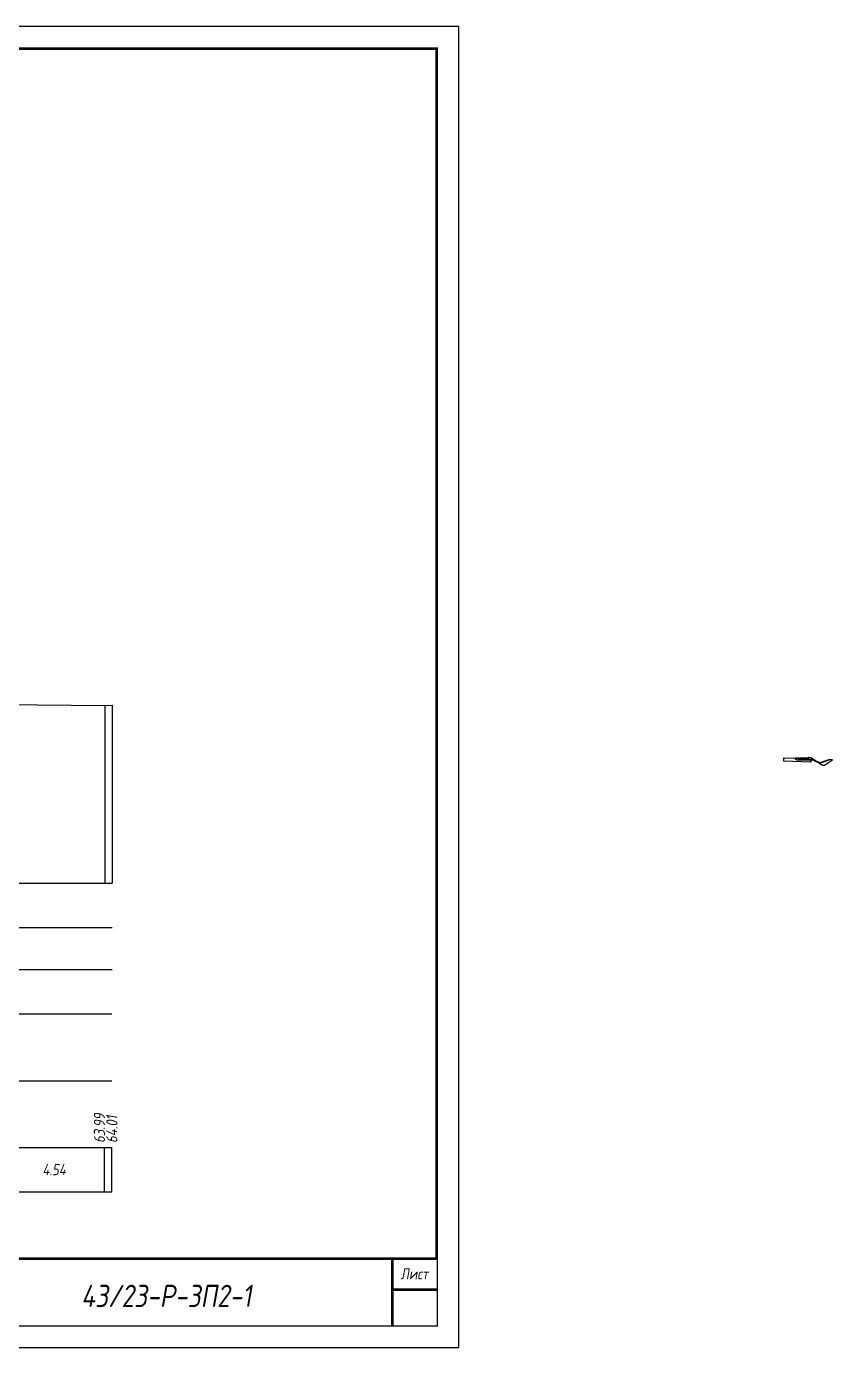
# Model space of a CAD drawing. Extents: x -717 to 1451, y -133302 to 233.
# Drawn here: x 292.7 to 474, y -130846.4 to -130549.4 of the extents above; entities that cross this region are included whole.
import ezdxf
from ezdxf.enums import TextEntityAlignment as Align

# ---------------------------------------------------------------- set-up
doc = ezdxf.new("R2010")
doc.units = 0
for name, color, linetype in [('Зарамочное оформление', 7, 'Continuous'), ('Код_510', 7, 'Continuous'), ('Объём_2650', 7, 'Continuous'), ('Таблица', 7, 'Continuous'), ('Черный поперечник', 3, 'Continuous')]:
    doc.layers.add(name, color=color, linetype=linetype)
for name, color, linetype, true_color in [('Контур_2570', 7, 'Continuous', 0x80ff00), ('Объём_2563', 7, 'Continuous', 0xff8000), ('Объём_2570', 7, 'Continuous', 0x80ff00), ('Объём_2600', 7, 'Continuous', 0x808000)]:
    doc.layers.add(name, color=color, linetype=linetype, true_color=true_color)
doc.styles.add('М', font='romand.shx', dxfattribs={"width": 0.8, "oblique": 10, "height": 2.5})

msp = doc.modelspace()

# ---------------------------------------------------------------- linework, layer by layer
at = {"flags": 128}
msp.add_lwpolyline([(-30.054, -130846.421), (389.946, -130846.421), (389.946, -130549.421), (-30.054, -130549.421)], close=True, dxfattribs=at)
at = {"const_width": 0.6, "flags": 128}
msp.add_lwpolyline([(-10.054, -130841.421), (384.946, -130841.421), (384.946, -130554.421), (-10.054, -130554.421)], close=True, dxfattribs=at)
at = {"color": 2}
msp.add_lwpolyline([(470.883, -130714.953), (471.749, -130715.53), (472.149, -130715.53), (473.976, -130714.312), (472.951, -130714.299), (472.951, -130714.449), (471.664, -130714.875), (471.088, -130715.039), (470.883, -130714.953)], dxfattribs=at)
at = {"layer": 'Код_510'}
for p, q in [((310.246, -130811.421), (310.246, -130801.421)), ((311.875, -130811.421), (311.875, -130801.421))]:
    msp.add_line(p, q, dxfattribs=at)
at = {"layer": 'Контур_2570', "flags": 128}
msp.add_lwpolyline([(287.614, -130701.892), (310.3, -130702.107), (311.93, -130702.009)], dxfattribs=at)
at = {"layer": 'Объём_2563', "color": 250, "flags": 128}
msp.add_lwpolyline([(466.042, -130714.366), (465.858, -130714.182), (465.558, -130714.176), (465.558, -130714.146), (465.838, -130714.146), (465.838, -130713.946), (465.738, -130713.946), (465.738, -130713.783), (466.302, -130713.809), (466.302, -130713.933), (466.582, -130713.933), (466.582, -130713.825), (468.381, -130713.861), (468.381, -130713.974), (468.661, -130713.974), (468.661, -130713.774), (468.561, -130713.774), (468.561, -130713.674), (469.058, -130713.736), (470.125, -130714.447), (466.042, -130714.366), (466.042, -130714.366)], dxfattribs=at)
at = {"layer": 'Объём_2570', "flags": 128}
msp.add_lwpolyline([(472.951, -130714.449), (471.664, -130714.875), (471.088, -130715.039), (469.825, -130714.507), (469.566, -130714.326), (468.175, -130714.322), (467.889, -130714.288), (466.897, -130714.134), (466.145, -130714.048), (466.145, -130713.898), (466.897, -130713.984), (467.889, -130714.138), (468.175, -130714.172), (469.566, -130714.176), (469.825, -130714.357), (471.088, -130714.889), (471.664, -130714.725), (472.951, -130714.299), (472.951, -130714.449), (472.951, -130714.449)], dxfattribs=at)
at = {"layer": 'Объём_2600', "flags": 128}
msp.add_lwpolyline([(470.616, -130714.84), (470.719, -130714.843), (470.883, -130714.953), (470.616, -130714.84), (470.616, -130714.84)], dxfattribs=at)
at = {"layer": 'Объём_2650', "color": 6, "flags": 128}
msp.add_lwpolyline([(469.058, -130714.324), (469.058, -130714.793), (463.01, -130714.612), (463.01, -130713.841), (465.24, -130713.893), (466.145, -130713.898), (466.145, -130714.048), (466.897, -130714.134), (467.889, -130714.288), (468.175, -130714.322), (469.058, -130714.324), (469.058, -130714.324)], dxfattribs=at)
at = {"layer": 'Таблица'}
for p, q in [((80, -130742), (311.93, -130742)), ((80, -130752), (311.93, -130752)), ((80, -130761.421), (311.93, -130761.421)), ((79.946, -130771.421), (311.875, -130771.421)), ((79.946, -130786.421), (311.875, -130786.421)), ((79.946, -130801.421), (311.875, -130801.421)), ((79.946, -130811.421), (311.875, -130811.421))]:
    msp.add_line(p, q, dxfattribs=at)
at = {"layer": 'Черный поперечник', "color": 7}
for p, q in [((310.3, -130702.107), (310.3, -130742)), ((311.93, -130702.009), (311.93, -130742))]:
    msp.add_line(p, q, dxfattribs=at)
at = {"layer": 'Черный поперечник', "flags": 128}
msp.add_lwpolyline([(287.614, -130701.892), (310.3, -130702.107), (311.93, -130702.009)], dxfattribs=at)

# ---------------------------------------------------------------- texts
at = {"linetype": 'Continuous', "style": 'М', "oblique": 10, "width": 0.8}
msp.add_text('427', height=2.5, dxfattribs=at).set_placement((380.312, -130837.509), align=Align.MIDDLE)
at = {"layer": 'Код_510', "style": 'М', "oblique": 10, "width": 0.8}
for s, p in [('63.99', (309.076, -130800.421)), ('64.01', (311.875, -130800.421))]:
    msp.add_text(s, height=2.5, rotation=90, dxfattribs=at).set_placement(p, align=Align.MIDDLE_LEFT)
msp.add_text('4.54', height=2.5, dxfattribs=at).set_placement((298.903, -130806.421), align=Align.MIDDLE_CENTER)

# ---------------------------------------------------------------- next in the draw order: wipeouts: each hides what was drawn before it
at = {"linetype": 'Continuous'}
msp.add_wipeout([(199.946, -130826.421), (384.946, -130826.421), (384.946, -130841.421), (199.946, -130841.421)], dxfattribs=at).dxf.layer = 'Зарамочное оформление'

# ---------------------------------------------------------------- next in the draw order: linework, layer by layer
at = {"layer": 'Зарамочное оформление', "linetype": 'Continuous', "lineweight": -3, "const_width": 0.6, "flags": 128}
for points in [[(199.946, -130841.421), (199.946, -130826.421), (384.946, -130826.421)], [(374.946, -130826.421), (374.946, -130841.421)], [(374.946, -130833.421), (384.946, -130833.421)]]:
    msp.add_lwpolyline(points, dxfattribs=at)

# ---------------------------------------------------------------- next in the draw order: texts
at = {"linetype": 'Continuous', "insert": (324.131, -130834.803), "char_height": 5, "width": 110, "attachment_point": 5, "style": 'М'}
msp.add_mtext('43/23-Р-ЗП2-1', dxfattribs=at)
at = {"layer": 'Зарамочное оформление', "linetype": 'Continuous', "style": 'М', "oblique": 10, "width": 0.8}
msp.add_text('Лист', height=2.5, dxfattribs=at).set_placement((379.946, -130829.828), align=Align.MIDDLE_CENTER)

doc.saveas('drawing.dxf')
